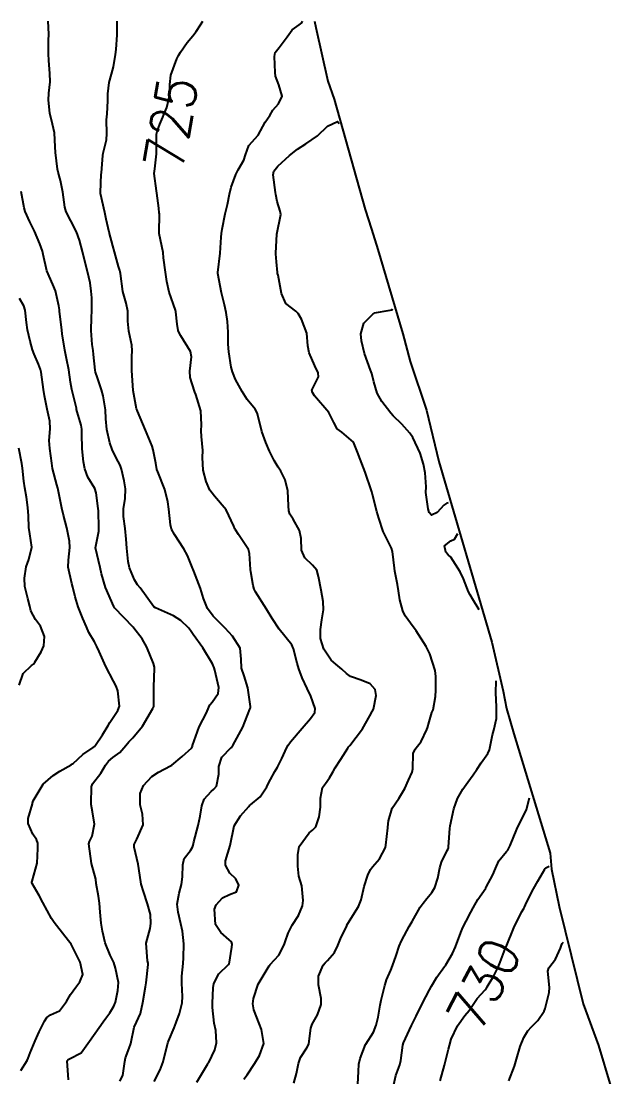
# Model space of a CAD drawing. Header units: metres. Extents: x 298520 to 308411, y 7433745 to 7450750.
# Drawn here: x 298913.6 to 298973.4, y 7450643 to 7450750 of the extents above; entities that cross this region are included whole.
import ezdxf
from ezdxf.enums import TextEntityAlignment as Align

# ---------------------------------------------------------------- set-up
doc = ezdxf.new("R2010")
doc.units = ezdxf.units.M
doc.header["$LTSCALE"] = 10
for name, color, linetype in [('Area', 45, 'Continuous'), ('Cotas', 45, 'Continuous'), ('Curvas de Nivel 1m', 11, 'Continuous'), ('Curvas de Nivel 5m', 15, 'Continuous')]:
    doc.layers.add(name, color=color, linetype=linetype)
doc.styles.add('Style-STANDARD', font='STANDARD.shx')

msp = doc.modelspace()

# ---------------------------------------------------------------- linework, layer by layer
at = {"layer": 'Area'}
msp.add_polyline3d([(298943.36, 7450749.95, 725.95), (298943.49, 7450749.3, 725.98), (298944.71, 7450743.88, 726.04), (298945.34, 7450742.03, 726.35), (298948.48, 7450730.86, 733.31), (298949.14, 7450728.87, 729.96), (298949.78, 7450726.82, 727.67), (298952.31, 7450718.26, 734.08), (298953.05, 7450715.48, 728.05), (298954.72, 7450710.52, 727.72), (298955.96, 7450705.32, 727.96), (298961.32, 7450687.02, 730.86), (298962.48, 7450682.06, 730.64), (298962.82, 7450680.32, 730.34), (298963.56, 7450677.73, 731.53), (298967.25, 7450665.65, 730.71), (298967.37, 7450664.03, 730.73), (298968.14, 7450660.24, 732.74), (298970.58, 7450650.37, 731.1), (298972.13, 7450646.18, 731.38), (298973.38, 7450641.97, 731.69)], dxfattribs=at)
at = {"layer": 'Curvas de Nivel 1m', "flags": 128}
for points, elevation in [([(298923.64, 7450642.55), (298923.95, 7450643.13), (298924.14, 7450644.54), (298924.2, 7450644.9), (298924.57, 7450645.9), (298924.74, 7450646.37), (298924.79, 7450646.54), (298925.09, 7450648.03), (298925.31, 7450648.53), (298925.72, 7450649.42), (298925.95, 7450650.52), (298926.22, 7450652.1), (298926.29, 7450652.52), (298926.52, 7450654.37), (298926.5, 7450654.51), (298926.43, 7450654.75), (298926.31, 7450656.52), (298926.71, 7450658.01), (298926.79, 7450658.51), (298926.73, 7450659.45), (298926.45, 7450660.51), (298926.02, 7450661.78), (298925.81, 7450662.52), (298925.66, 7450663.42), (298925.49, 7450664.53), (298925.09, 7450666.25), (298925.09, 7450666.54), (298925.37, 7450667.08), (298925.99, 7450668.52), (298925.93, 7450669.61), (298925.69, 7450670.53), (298925.69, 7450671.71), (298926.05, 7450672.52), (298926.89, 7450673.41), (298927.54, 7450673.86), (298928.77, 7450674.49), (298928.85, 7450674.54), (298928.9, 7450674.57), (298929.94, 7450675.46), (298930.93, 7450676.33), (298930.97, 7450676.43), (298930.99, 7450676.47), (298931.01, 7450676.55), (298931.68, 7450678.46), (298932.4, 7450679.88), (298932.66, 7450680.44), (298932.75, 7450680.67), (298932.98, 7450680.95), (298933.61, 7450681.81), (298933.65, 7450682.43), (298933.26, 7450684.2), (298933.19, 7450684.44), (298933.03, 7450684.84), (298932.03, 7450686.45), (298931.07, 7450687.82), (298930.81, 7450688.2), (298930.59, 7450688.47), (298929.81, 7450689.21), (298929.08, 7450689.7), (298927.24, 7450690.51), (298927.09, 7450690.62), (298925.68, 7450692.53), (298925.44, 7450692.85), (298925.13, 7450693.34), (298924.63, 7450694.55), (298924.49, 7450695.21), (298924.35, 7450696.55), (298924.28, 7450697.45), (298924.16, 7450698.55), (298924, 7450699.76), (298924.02, 7450700.55), (298924.18, 7450701.6), (298924.2, 7450702.55), (298924.08, 7450703.37), (298923.8, 7450704.55), (298923.66, 7450704.95), (298923.27, 7450705.71), (298922.86, 7450706.56), (298922.63, 7450707.23), (298922.31, 7450708.57), (298922.23, 7450709.67), (298922.2, 7450710.57), (298921.95, 7450711.98), (298921.78, 7450712.58), (298921.38, 7450713.8), (298921.18, 7450714.39), (298921.15, 7450714.58), (298920.98, 7450716.17), (298920.92, 7450716.59), (298920.82, 7450717.18), (298920.72, 7450718.59), (298920.77, 7450719.91), (298920.8, 7450720.59), (298920.79, 7450721.91), (298920.74, 7450722.59), (298920.63, 7450723.45), (298920.37, 7450724.59), (298919.94, 7450726.17), (298919.84, 7450726.6), (298919.54, 7450727.77), (298919.23, 7450728.6), (298918.67, 7450729.72), (298918.2, 7450730.62), (298918.06, 7450731.11), (298917.87, 7450732.63), (298917.61, 7450733.81), (298917.38, 7450734.63), (298917.32, 7450734.94), (298917.12, 7450736.64), (298917.09, 7450737.2), (298917, 7450738.64), (298916.81, 7450739.51), (298916.53, 7450740.64), (298916.42, 7450741.93), (298916.45, 7450742.64), (298916.57, 7450743.81), (298916.56, 7450744.64), (298916.44, 7450745.96), (298916.4, 7450746.64), (298916.42, 7450748), (298916.45, 7450748.64), (298916.38, 7450749.95)], 723), ([(298927.1, 7450642.51), (298927.72, 7450643.69), (298928.02, 7450644.5), (298928.5, 7450646.42), (298928.53, 7450646.49), (298928.57, 7450646.6), (298929.13, 7450647.94), (298929.33, 7450648.48), (298929.67, 7450649.42), (298929.94, 7450650.48), (298929.98, 7450651.13), (298929.93, 7450652.48), (298929.93, 7450653.2), (298930.04, 7450654.48), (298930.09, 7450655.06), (298930.13, 7450656.48), (298929.97, 7450657.74), (298929.81, 7450658.48), (298929.55, 7450659.66), (298929.46, 7450660.48), (298929.64, 7450661.6), (298929.9, 7450662.48), (298930, 7450663.25), (298930.01, 7450664.48), (298930.17, 7450665.1), (298930.8, 7450665.93), (298931, 7450666.27), (298931.06, 7450666.47), (298931.14, 7450666.79), (298931.57, 7450668.46), (298931.77, 7450669.39), (298931.95, 7450670.45), (298932.18, 7450671.13), (298932.88, 7450671.91), (298933.17, 7450672.14), (298933.43, 7450672.43), (298933.66, 7450673.67), (298933.68, 7450674.43), (298933.98, 7450675.37), (298934.93, 7450676.35), (298934.97, 7450676.38), (298934.99, 7450676.42), (298935.07, 7450676.55), (298936.1, 7450678.4), (298936.82, 7450680.25), (298936.86, 7450680.39), (298936.87, 7450680.5), (298936.62, 7450682.4), (298936.24, 7450683.63), (298935.96, 7450684.41), (298935.92, 7450685.3), (298935.82, 7450686.41), (298935.06, 7450687.63), (298934.3, 7450688.43), (298933.09, 7450689.65), (298932.52, 7450690.45), (298932.1, 7450691.46), (298931.81, 7450692.45), (298931.14, 7450694.23), (298931.07, 7450694.39), (298931.03, 7450694.46), (298930.48, 7450695.8), (298930.13, 7450696.48), (298929.18, 7450697.94), (298928.88, 7450698.49), (298928.78, 7450698.92), (298928.59, 7450700.5), (298928.49, 7450701.23), (298928.2, 7450702.5), (298927.48, 7450704.29), (298927.4, 7450704.51), (298927.27, 7450705.15), (298927.02, 7450706.51), (298926.91, 7450706.9), (298926.24, 7450708.52), (298925.42, 7450710.44), (298925.38, 7450710.53), (298925.33, 7450710.66), (298924.97, 7450712.54), (298924.87, 7450714.03), (298924.84, 7450714.54), (298924.84, 7450715.98), (298924.88, 7450716.54), (298924.84, 7450717.11), (298924.56, 7450718.54), (298924.46, 7450719.56), (298924.43, 7450720.55), (298924.27, 7450721.36), (298923.95, 7450722.55), (298923.69, 7450724.37), (298923.66, 7450724.56), (298923.63, 7450724.68), (298923.51, 7450725.08), (298923.08, 7450726.56), (298922.91, 7450727.19), (298922.57, 7450728.57), (298922.24, 7450729.9), (298922.1, 7450730.57), (298921.68, 7450732.49), (298921.67, 7450732.58), (298921.76, 7450734.44), (298921.77, 7450734.58), (298921.9, 7450736.32), (298921.95, 7450736.58), (298922.3, 7450737.93), (298922.33, 7450738.57), (298922.3, 7450739.96), (298922.34, 7450740.57), (298922.41, 7450741.87), (298922.43, 7450742.57), (298922.56, 7450743.74), (298922.79, 7450744.57), (298923, 7450745.32), (298923.2, 7450746.57), (298923.27, 7450747.07), (298923.37, 7450748.56), (298923.36, 7450748.99), (298923.36, 7450749.95)], 724), ([(298936.19, 7450642.74), (298936.53, 7450643.18), (298937.32, 7450644.39), (298937.8, 7450645.14), (298938.22, 7450646.38), (298937.99, 7450647.79), (298937.76, 7450648.38), (298937.22, 7450649.78), (298937.11, 7450650.39), (298937.17, 7450650.94), (298937.64, 7450652.39), (298938.66, 7450654.06), (298938.78, 7450654.25), (298938.88, 7450654.37), (298939.73, 7450655.31), (298940.29, 7450656.35), (298940.39, 7450656.66), (298940.7, 7450657.53), (298941.11, 7450658.34), (298941.74, 7450659.35), (298942.14, 7450660.33), (298942.21, 7450660.86), (298942.07, 7450662.33), (298941.76, 7450663.32), (298941.68, 7450664.34), (298941.66, 7450665.48), (298941.82, 7450666.33), (298942.83, 7450667.71), (298943.16, 7450667.98), (298943.49, 7450668.31), (298943.83, 7450669.32), (298943.96, 7450670.31), (298943.95, 7450671.22), (298944.18, 7450672.31), (298944.48, 7450672.71), (298944.89, 7450673.27), (298945.25, 7450673.94), (298945.44, 7450674.29), (298946.01, 7450675.19), (298946.73, 7450676.28), (298946.81, 7450676.41), (298946.94, 7450676.57), (298948.22, 7450678.26), (298948.97, 7450679.58), (298949.2, 7450680.01), (298949.33, 7450680.25), (298949.62, 7450681.62), (298949.5, 7450682.24), (298949.01, 7450682.82), (298948.1, 7450683.17), (298947.02, 7450683.56), (298946.59, 7450683.85), (298946.11, 7450684.28), (298945.52, 7450684.79), (298945.03, 7450685.2), (298944.29, 7450686.31), (298943.96, 7450687.41), (298943.96, 7450688.31), (298944.1, 7450689.29), (298944.27, 7450690.31), (298944.25, 7450691.16), (298944.02, 7450692.31), (298943.77, 7450693.68), (298943.58, 7450694.32), (298943.15, 7450694.84), (298942.39, 7450695.57), (298942.03, 7450696.34), (298941.99, 7450697.53), (298941.83, 7450698.33), (298941.2, 7450699.49), (298940.87, 7450700), (298940.75, 7450700.35), (298940.73, 7450700.83), (298940.64, 7450702.35), (298940.38, 7450703.48), (298939.94, 7450704.36), (298939.67, 7450704.77), (298939.27, 7450705.43), (298938.8, 7450706.37), (298938.43, 7450707.25), (298938.02, 7450708.38), (298937.57, 7450710.15), (298937.49, 7450710.39), (298937.34, 7450710.62), (298936.54, 7450711.6), (298936.02, 7450712.41), (298935.37, 7450713.65), (298935.05, 7450714.42), (298934.93, 7450714.88), (298934.67, 7450716.43), (298934.61, 7450717.23), (298934.62, 7450718.42), (298934.54, 7450719.52), (298934.42, 7450720.43), (298934.23, 7450721.2), (298933.92, 7450722.43), (298933.55, 7450724.39), (298933.55, 7450724.44), (298933.55, 7450724.49), (298933.81, 7450726.44), (298933.91, 7450728.07), (298933.94, 7450728.43), (298934.01, 7450728.88), (298934.31, 7450730.43), (298934.53, 7450731.37), (298934.75, 7450732.42), (298934.91, 7450733.12), (298935.38, 7450734.41), (298935.63, 7450734.88), (298936.19, 7450735.86), (298936.38, 7450736.4), (298936.69, 7450737.36), (298937.66, 7450738.39), (298938.37, 7450739.7), (298938.84, 7450740.38), (298939.14, 7450740.93), (298939.7, 7450741.57), (298940.07, 7450742.36), (298939.73, 7450743.51), (298939.4, 7450744.37), (298939.37, 7450744.75), (298939.3, 7450746.37), (298939.38, 7450746.76), (298939.77, 7450747.29), (298940.58, 7450748.36), (298941.08, 7450749.07), (298941.8, 7450749.59), (298942.09, 7450749.76), (298942.14, 7450749.95)], 726), ([(298941.28, 7450642.34), (298941.54, 7450643.34), (298941.75, 7450644.34), (298941.95, 7450644.94), (298942.57, 7450645.93), (298942.72, 7450646.17), (298942.77, 7450646.32), (298942.97, 7450647.93), (298943.11, 7450648.31), (298943.66, 7450649.26), (298944.04, 7450650.31), (298944.02, 7450650.91), (298943.75, 7450652.31), (298943.77, 7450653.19), (298944.25, 7450654.3), (298944.43, 7450654.54), (298944.67, 7450654.77), (298945.39, 7450655.58), (298945.72, 7450656.29), (298946, 7450656.98), (298946.62, 7450658.28), (298946.64, 7450658.35), (298946.72, 7450658.54), (298947.8, 7450660.26), (298948.08, 7450660.92), (298948.4, 7450662.26), (298948.77, 7450663.43), (298949.04, 7450663.99), (298949.24, 7450664.25), (298949.94, 7450665.09), (298950.54, 7450666.23), (298950.59, 7450666.46), (298950.79, 7450668.23), (298950.8, 7450668.27), (298950.84, 7450668.94), (298951.22, 7450670.22), (298951.9, 7450671.18), (298952.51, 7450672.21), (298952.89, 7450673.06), (298953.24, 7450673.86), (298953.32, 7450674.2), (298953.36, 7450675.75), (298953.54, 7450676.19), (298954.15, 7450676.97), (298954.75, 7450678.18), (298954.8, 7450678.34), (298954.96, 7450678.96), (298955.26, 7450679.89), (298955.37, 7450680.18), (298955.63, 7450681.53), (298955.64, 7450682.17), (298955.64, 7450683.55), (298955.57, 7450684.17), (298955.04, 7450685.86), (298954.89, 7450686.18), (298954.66, 7450686.58), (298953.65, 7450688.19), (298953.08, 7450688.96), (298952.56, 7450689.68), (298952.31, 7450690.21), (298952.01, 7450691.31), (298951.87, 7450692.22), (298951.78, 7450692.88), (298951.5, 7450694.22), (298951.45, 7450694.53), (298951.27, 7450696.23), (298951.17, 7450696.55), (298950.33, 7450698.24), (298949.86, 7450699.59), (298949.68, 7450700.25), (298949.23, 7450701.98), (298949.15, 7450702.25), (298949.12, 7450702.37), (298948.5, 7450704.26), (298947.97, 7450705.57), (298947.71, 7450706.27), (298947.3, 7450707.28), (298946.11, 7450708.29), (298945.65, 7450708.63), (298945.32, 7450709.27), (298944.82, 7450710.31), (298943.35, 7450711.97), (298943.14, 7450712.32), (298943.1, 7450712.57), (298943.36, 7450713.1), (298943.77, 7450713.92), (298943.72, 7450714.32), (298943.39, 7450715.03), (298942.82, 7450716.33), (298942.69, 7450717.05), (298942.57, 7450718.33), (298942.04, 7450719.74), (298941.69, 7450720.34), (298941.46, 7450720.55), (298940.44, 7450721.33), (298940.02, 7450722.36), (298939.66, 7450724.21), (298939.62, 7450724.37), (298939.61, 7450724.47), (298939.51, 7450725.56), (298939.45, 7450726.37), (298939.45, 7450726.45), (298939.55, 7450728.37), (298939.94, 7450730.36), (298939.89, 7450730.68), (298939.59, 7450731.68), (298939.43, 7450732.37), (298939.4, 7450732.57), (298939.16, 7450734.37), (298939.25, 7450734.75), (298939.63, 7450735.25), (298940.81, 7450736.35), (298941.65, 7450736.98), (298942.48, 7450737.51), (298943.66, 7450738.32), (298944.68, 7450739.3), (298945.69, 7450739.77), (298945.86, 7450739.57)], 727), ([(298918.44, 7450642.7), (298918.29, 7450644.61), (298918.41, 7450644.76), (298918.55, 7450644.81), (298919.73, 7450645.43), (298920.57, 7450646.59), (298921.94, 7450648.57), (298922.22, 7450648.94), (298922.61, 7450649.46), (298923.02, 7450650.15), (298923.18, 7450650.55), (298923.44, 7450651.74), (298923.49, 7450652.55), (298923.21, 7450654), (298923.02, 7450654.56), (298922.67, 7450655.3), (298922.16, 7450656.57), (298921.88, 7450657.75), (298921.75, 7450658.57), (298921.64, 7450659.67), (298921.59, 7450660.58), (298921.47, 7450661.3), (298921.25, 7450662.58), (298921.19, 7450663), (298920.78, 7450664.59), (298920.51, 7450666.59), (298920.57, 7450666.84), (298920.82, 7450667.38), (298921.07, 7450668.59), (298920.85, 7450669.85), (298920.72, 7450670.58), (298920.78, 7450672.48), (298920.82, 7450672.58), (298920.88, 7450672.68), (298921.71, 7450673.76), (298922.18, 7450674.57), (298922.49, 7450674.98), (298922.91, 7450675.33), (298923.62, 7450675.86), (298924.26, 7450676.55), (298924.56, 7450676.92), (298924.94, 7450677.33), (298925.93, 7450678.53), (298926.97, 7450680.3), (298927.05, 7450680.43), (298927.08, 7450680.51), (298927.07, 7450682.44), (298927.07, 7450682.51), (298927.16, 7450684.37), (298927.15, 7450684.51), (298927.03, 7450684.87), (298926.38, 7450686.52), (298925.9, 7450687.36), (298925.07, 7450688.46), (298925, 7450688.54), (298923.09, 7450690.51), (298923.06, 7450690.56), (298923.02, 7450690.64), (298922.17, 7450692.57), (298921.77, 7450693.94), (298921.63, 7450694.58), (298921.16, 7450696.58), (298921.5, 7450698.26), (298921.52, 7450698.58), (298921.46, 7450700.33), (298921.44, 7450700.58), (298921.24, 7450702.15), (298921.09, 7450702.58), (298920.41, 7450703.74), (298920.09, 7450704.6), (298919.96, 7450705.29), (298919.82, 7450706.6), (298919.78, 7450708.13), (298919.77, 7450708.6), (298919.71, 7450709), (298919.33, 7450710.36), (298919.25, 7450710.61), (298919.23, 7450710.72), (298918.76, 7450712.62), (298918.63, 7450713.36), (298918.46, 7450714.62), (298918.24, 7450715.78), (298918.06, 7450716.62), (298917.8, 7450718.25), (298917.75, 7450718.63), (298917.52, 7450720.56), (298917.51, 7450720.63), (298917.51, 7450720.69), (298917.46, 7450721.11), (298917.12, 7450722.63), (298916.84, 7450723.28), (298916.24, 7450724.64), (298915.88, 7450726.29), (298915.79, 7450726.65), (298915.53, 7450727.4), (298915, 7450728.66), (298914.51, 7450729.61), (298914.03, 7450730.67), (298913.93, 7450731.03), (298913.63, 7450732.68)], 722), ([(298913.59, 7450643.62), (298914.24, 7450644.66), (298914.35, 7450644.87), (298914.56, 7450645.41), (298915.05, 7450646.65), (298915.48, 7450647.54), (298916.02, 7450648.64), (298916.23, 7450649.01), (298916.6, 7450649.27), (298917.54, 7450649.69), (298918.24, 7450650.61), (298918.37, 7450650.87), (298918.63, 7450651.34), (298919.17, 7450652.08), (298919.6, 7450652.6), (298919.88, 7450653.37), (298919.62, 7450654.6), (298918.69, 7450656.43), (298918.58, 7450656.61), (298918.06, 7450657.25), (298916.99, 7450658.63), (298916.72, 7450659.03), (298915.84, 7450660.64), (298915.46, 7450661.36), (298914.76, 7450662.57), (298914.72, 7450662.66), (298914.72, 7450662.7), (298914.76, 7450662.82), (298915.27, 7450664.65), (298915.34, 7450666.12), (298915.32, 7450666.65), (298915.21, 7450667.05), (298914.82, 7450667.58), (298914.35, 7450668.66), (298914.35, 7450669.16), (298914.78, 7450670.66), (298914.8, 7450670.72), (298914.87, 7450670.95), (298915.87, 7450672.65), (298916.89, 7450673.52), (298917.56, 7450673.96), (298918.69, 7450674.61), (298918.83, 7450674.69), (298918.91, 7450674.75), (298919.89, 7450675.63), (298920.93, 7450676.34), (298921.06, 7450676.45), (298921.17, 7450676.58), (298921.87, 7450677.65), (298922.45, 7450678.57), (298922.63, 7450678.89), (298922.96, 7450679.4), (298923.44, 7450680.09), (298923.6, 7450680.55), (298923.45, 7450682.11), (298923.28, 7450682.56), (298923.01, 7450683.08), (298922.21, 7450684.57), (298921.54, 7450686.08), (298921.32, 7450686.58), (298921.06, 7450687.05), (298920.5, 7450688.02), (298920.25, 7450688.59), (298919.9, 7450689.42), (298919.42, 7450690.61), (298919.11, 7450691.62), (298918.86, 7450692.61), (298918.76, 7450692.98), (298918.4, 7450694.62), (298918.42, 7450695.35), (298918.57, 7450696.62), (298918.52, 7450697.27), (298918.25, 7450698.62), (298917.93, 7450699.9), (298917.76, 7450700.62), (298917.4, 7450702.47), (298917.35, 7450702.63), (298917.25, 7450702.98), (298916.83, 7450704.63), (298916.75, 7450705.16), (298916.55, 7450706.64), (298916.46, 7450707.47), (298916.57, 7450708.64), (298916.55, 7450709.41), (298916.28, 7450710.64), (298916.02, 7450711.98), (298915.91, 7450712.64), (298915.65, 7450714.38), (298915.59, 7450714.65), (298915.39, 7450715.2), (298914.96, 7450716.22), (298914.8, 7450716.66), (298914.55, 7450717.53), (298914.27, 7450718.67), (298914.17, 7450719.4), (298914.04, 7450720.67), (298913.9, 7450721.12), (298913.46, 7450721.85)], 721), ([(298956.9, 7450701.13), (298956.75, 7450701.1), (298956.47, 7450700.91), (298955.8, 7450700.17), (298955.21, 7450699.88), (298954.99, 7450700.18), (298954.88, 7450700.52), (298954.65, 7450702.19), (298954.67, 7450702.76), (298954.57, 7450704.19), (298954.4, 7450705.06), (298954.06, 7450706.19), (298953.31, 7450707.78), (298953.01, 7450708.2), (298952.2, 7450709.1), (298951.33, 7450709.95), (298951.08, 7450710.23), (298950.19, 7450711.4), (298949.7, 7450712.25), (298949.37, 7450713.42), (298949.16, 7450714.25), (298949.04, 7450714.6), (298948.44, 7450716.26), (298948.11, 7450717.57), (298948.06, 7450718.26), (298948.37, 7450719.34), (298949.27, 7450720.25), (298949.37, 7450720.33), (298949.45, 7450720.38), (298951.03, 7450720.65), (298951.21, 7450720.71), (298951.26, 7450720.8)], 728), ([(298960.05, 7450690.29), (298959.35, 7450691.43), (298959.12, 7450691.83), (298958.97, 7450692.13), (298958.44, 7450693.45), (298958.13, 7450694.14), (298957.16, 7450695.63), (298956.9, 7450695.89), (298956.66, 7450696.16), (298956.54, 7450696.79), (298957.18, 7450697.3), (298957.53, 7450697.46), (298957.89, 7450698.03)], 728), ([(298947.74, 7450642.26), (298947.81, 7450643.53), (298947.85, 7450644.26), (298947.98, 7450644.83), (298948.54, 7450646.25), (298948.57, 7450646.3), (298949.33, 7450647.5), (298949.62, 7450648.24), (298949.81, 7450649.03), (298950.02, 7450650.24), (298950.12, 7450650.74), (298950.48, 7450652.23), (298950.51, 7450652.36), (298950.65, 7450652.8), (298951.08, 7450653.81), (298951.25, 7450654.22), (298951.62, 7450655.28), (298951.93, 7450656.22), (298952.16, 7450656.76), (298952.71, 7450657.78), (298952.96, 7450658.21), (298953.25, 7450658.73), (298954.05, 7450660.19), (298954.35, 7450660.58), (298954.75, 7450661.04), (298955.26, 7450661.67), (298955.56, 7450662.17), (298955.84, 7450663.1), (298956.05, 7450664.17), (298956.23, 7450664.73), (298956.81, 7450665.91), (298956.89, 7450666.08), (298956.92, 7450666.16), (298956.94, 7450666.28), (298957.07, 7450668.16), (298957.11, 7450668.43), (298957.48, 7450670.15), (298957.83, 7450671.19), (298958.37, 7450672.14), (298958.89, 7450672.86), (298959.43, 7450673.59), (298959.79, 7450674.12), (298960.23, 7450674.8), (298960.92, 7450675.75), (298961.09, 7450676.11), (298961.4, 7450677.65), (298961.52, 7450678.1), (298961.78, 7450679.28), (298961.79, 7450680.47), (298961.74, 7450681.88), (298961.76, 7450683.1)], 728), ([(298951.38, 7450642.22), (298951.61, 7450643.14), (298951.99, 7450644.22), (298952.1, 7450644.66), (298952.3, 7450646.21), (298952.36, 7450646.42), (298952.58, 7450646.87), (298953.2, 7450648.2), (298953.65, 7450649.15), (298954.16, 7450650.19), (298954.63, 7450651.1), (298955.01, 7450651.8), (298955.22, 7450652.17), (298955.74, 7450653.08), (298956.54, 7450654.16), (298956.6, 7450654.23), (298956.67, 7450654.34), (298957.35, 7450655.48), (298957.65, 7450656.15), (298958.19, 7450657.62), (298958.4, 7450658.13), (298958.72, 7450658.77), (298959.2, 7450659.66), (298959.43, 7450660.12), (298959.9, 7450660.96), (298960.7, 7450662.11), (298960.73, 7450662.14), (298960.76, 7450662.21), (298961.44, 7450663.44), (298961.7, 7450664.1), (298962.03, 7450664.86), (298962.81, 7450665.82), (298962.93, 7450665.97), (298963, 7450666.09), (298963.18, 7450666.44), (298963.84, 7450668.07), (298964.85, 7450670.06), (298965.14, 7450671.26)], 729), ([(298963.05, 7450642.6), (298963.61, 7450644.07), (298963.83, 7450644.79), (298964.21, 7450646.07), (298964.58, 7450646.99), (298964.98, 7450647.66), (298965.35, 7450648.05), (298965.97, 7450648.68), (298966.61, 7450649.63), (298966.73, 7450649.92), (298966.77, 7450650.04), (298967.13, 7450651.54), (298967.15, 7450652.03), (298966.99, 7450653.71), (298967.1, 7450654.04), (298967.78, 7450654.92), (298968.28, 7450656.02), (298968.38, 7450656.33), (298968.46, 7450656.49), (298968.51, 7450656.57), (298968.55, 7450656.61), (298968.57, 7450656.63)], 731)]:
    msp.add_lwpolyline(points, dxfattribs=dict(at, elevation=elevation))
at = {"layer": 'Curvas de Nivel 5m', "flags": 128}
for points, elevation in [([(298931.45, 7450642.46), (298932.54, 7450644.29), (298932.6, 7450644.38), (298932.64, 7450644.44), (298933.25, 7450645.74), (298933.44, 7450646.43), (298933.35, 7450647.67), (298933.2, 7450648.43), (298933.02, 7450650.03), (298933.01, 7450650.44), (298933.08, 7450651.99), (298933.17, 7450652.43), (298933.67, 7450653.41), (298934.66, 7450654.38), (298934.68, 7450654.4), (298934.7, 7450654.42), (298934.97, 7450656.14), (298935.03, 7450656.42), (298934.95, 7450656.67), (298934.7, 7450656.87), (298933.88, 7450657.6), (298933.32, 7450658.43), (298933.21, 7450659.96), (298933.4, 7450660.43), (298934.04, 7450661.13), (298934.75, 7450661.46), (298935.44, 7450661.73), (298935.68, 7450662.41), (298935.4, 7450663.05), (298934.78, 7450663.63), (298934.33, 7450664.42), (298934.34, 7450664.87), (298934.81, 7450666.42), (298935.23, 7450668.41), (298935.86, 7450669.42), (298936.7, 7450670.39), (298936.77, 7450670.48), (298936.86, 7450670.56), (298937.87, 7450671.37), (298938.54, 7450672.37), (298938.64, 7450672.61), (298938.89, 7450673.13), (298939.35, 7450673.91), (298939.62, 7450674.36), (298940.05, 7450675.23), (298940.56, 7450676.35), (298940.7, 7450676.59), (298940.94, 7450676.92), (298942.11, 7450678.33), (298942.96, 7450679.29), (298943.39, 7450679.9), (298943.42, 7450680.32), (298942.99, 7450681.55), (298942.6, 7450682.33), (298942.11, 7450683.43), (298941.77, 7450684.34), (298941.59, 7450684.9), (298941.22, 7450686.35), (298941.05, 7450686.75), (298939.79, 7450688.36), (298939.08, 7450689.44), (298938.51, 7450690.38), (298937.38, 7450692.13), (298937.24, 7450692.39), (298937.13, 7450692.78), (298936.91, 7450694.17), (298936.89, 7450694.39), (298936.78, 7450696.02), (298936.66, 7450696.4), (298935.66, 7450697.94), (298935.34, 7450698.42), (298935.29, 7450698.51), (298935.2, 7450698.79), (298934.4, 7450700.43), (298933.23, 7450701.82), (298932.76, 7450702.44), (298932.38, 7450703.32), (298932.09, 7450704.45), (298932, 7450705.73), (298932.03, 7450706.45), (298931.91, 7450707.85), (298931.87, 7450708.45), (298931.9, 7450709.03), (298931.84, 7450710.45), (298931.35, 7450712.13), (298931.25, 7450712.36), (298931.2, 7450712.46), (298930.75, 7450713.85), (298930.72, 7450714.47), (298930.89, 7450715.95), (298930.78, 7450716.47), (298929.83, 7450718.08), (298929.58, 7450718.49), (298929.54, 7450718.6), (298929.44, 7450719.25), (298929.31, 7450720.49), (298929.26, 7450720.68), (298928.64, 7450722.5), (298928.41, 7450723.58), (298928.25, 7450724.5), (298928.07, 7450725.95), (298928.02, 7450726.51), (298927.63, 7450728.43), (298927.62, 7450728.51), (298927.64, 7450730.44), (298927.63, 7450730.51), (298927.58, 7450731), (298927.37, 7450732.51), (298927.34, 7450732.77), (298927.13, 7450734.51), (298927.17, 7450734.97), (298927.34, 7450736.51), (298927.35, 7450736.81), (298927.36, 7450738.51), (298927.41, 7450738.77), (298927.68, 7450739.52), (298927.98, 7450740.22), (298928.11, 7450740.5), (298928.39, 7450741.19), (298928.71, 7450742.5), (298928.7, 7450743.52), (298928.79, 7450744.49), (298929.42, 7450746.14), (298929.57, 7450746.48), (298929.77, 7450746.79), (298930.47, 7450747.78), (298931.04, 7450748.47), (298931.36, 7450748.89), (298931.8, 7450749.58), (298932.06, 7450749.95)], 725), ([(298913.45, 7450682.68), (298913.84, 7450683.85), (298914.69, 7450684.66), (298914.88, 7450684.81), (298915.03, 7450685), (298915.66, 7450686.04), (298915.94, 7450686.65), (298916.01, 7450687.59), (298915.61, 7450688.64), (298915.08, 7450689.33), (298914.62, 7450690.19), (298914.51, 7450690.66), (298914.32, 7450691.45), (298914.02, 7450692.67), (298913.98, 7450693.52), (298914.15, 7450694.66), (298914.4, 7450695.41), (298914.73, 7450696.66), (298914.53, 7450698), (298914.4, 7450698.66), (298914.37, 7450699.82), (298914.33, 7450700.66), (298914.19, 7450701.71), (298914.02, 7450702.67), (298913.92, 7450703.34), (298913.79, 7450704.67), (298913.72, 7450705.13), (298913.42, 7450706.68)], 720), ([(298956.09, 7450642.6), (298956.54, 7450644.16), (298956.93, 7450645.79), (298957.02, 7450646.15), (298957.22, 7450646.79), (298957.85, 7450648.14), (298958.6, 7450649.19), (298959.03, 7450649.7), (298959.3, 7450650.12), (298959.84, 7450650.91), (298960.64, 7450651.82), (298960.77, 7450651.98), (298960.86, 7450652.11), (298961.52, 7450653.23), (298961.95, 7450654.1), (298962.16, 7450654.61), (298962.69, 7450655.96), (298962.73, 7450656.05), (298962.74, 7450656.09), (298962.77, 7450656.16), (298963.54, 7450658.08), (298964.34, 7450659.68), (298964.56, 7450660.06), (298964.62, 7450660.17), (298964.74, 7450660.4), (298965.27, 7450661.54), (298965.55, 7450662.05), (298966, 7450662.82), (298966.68, 7450664.04), (298966.72, 7450664.11), (298966.78, 7450664.18), (298967.13, 7450664.34)], 730)]:
    msp.add_lwpolyline(points, dxfattribs=dict(at, elevation=elevation))

# ---------------------------------------------------------------- texts
at = {"layer": 'Cotas', "style": 'Style-STANDARD'}
for s, rotation, p in [('725', 80.1123, (298928.8, 7450739.61, 725)), ('730', 62.2728, (298960.52, 7450652.39, 730))]:
    msp.add_text(s, height=4, rotation=rotation, dxfattribs=at).set_placement(p, align=Align.MIDDLE_CENTER)

doc.saveas('drawing.dxf')
